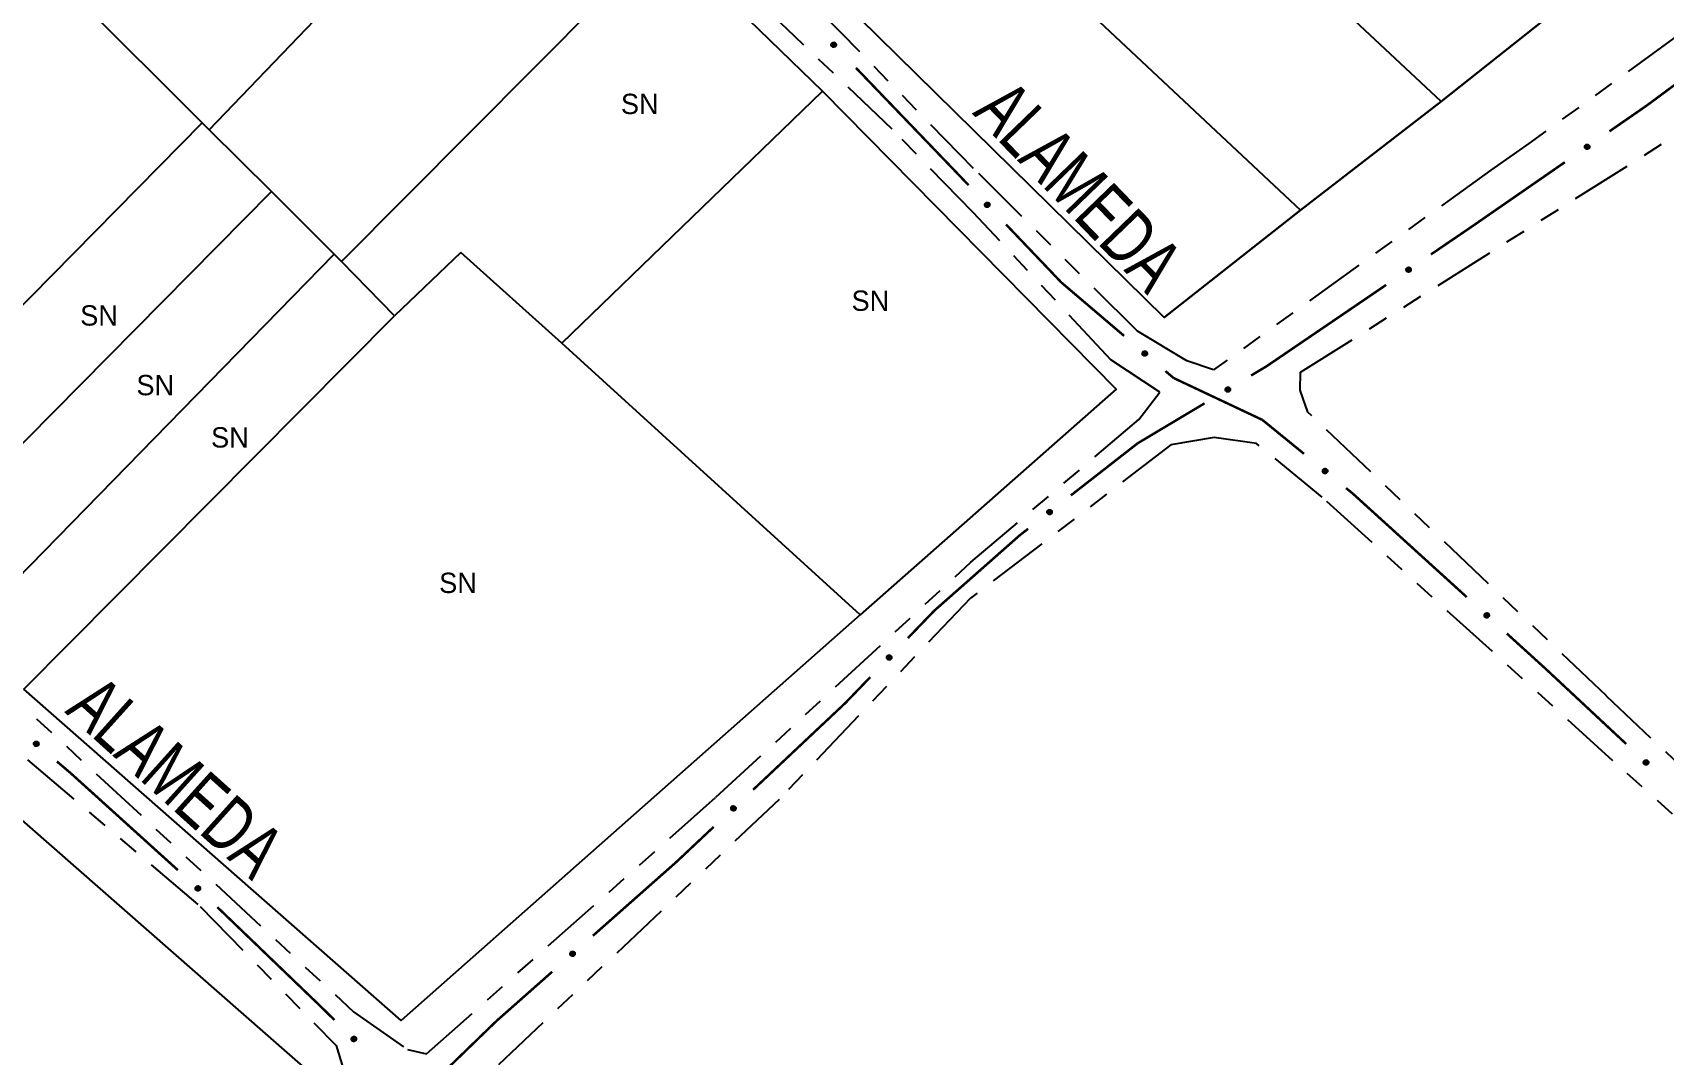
# Model space of a CAD drawing. Extents: x 207981 to 210201, y 4876477 to 4878908.
# Drawn here: x 208972.2 to 209092.6, y 4877229.2 to 4877304.6 of the extents above; entities that cross this region are included whole.
import ezdxf
from ezdxf.enums import TextEntityAlignment as Align

# ---------------------------------------------------------------- set-up
doc = ezdxf.new("R2010")
doc.units = 0
doc.header["$LTSCALE"] = 1.5
doc.header["$MEASUREMENT"] = 0
doc.linetypes.add('TRACO_25', pattern=[8, 3, -1, 1, -1, 1, -1])
for name, color, linetype in [('CD_MALHA_LOTES', 7, 'CONTINUOUS'), ('RU-QUADRA', 210, 'CONTINUOUS'), ('SV-EIXO-RUA-N-PAV', 6, 'CONTINUOUS'), ('SV-RUA-NAO-PAV', 7, 'CONTINUOUS'), ('SV-TXT-RUA-N-PAV', 7, 'CONTINUOUS'), ('Th_NmrPort', 1, 'CONTINUOUS')]:
    doc.layers.add(name, color=color, linetype=linetype)
doc.styles.add('ARIAL', font='ARIAL.SHX')

msp = doc.modelspace()

# ---------------------------------------------------------------- linework, layer by layer
at = {"layer": 'CD_MALHA_LOTES', "linetype": 'Continuous', "flags": 128}
for points in [[(209076.1, 4877299.56), (209023.59, 4877348.65)], [(209028.59, 4877326.36), (209065.72, 4877291.53)], [(208985.19, 4877297.46), (209008.59, 4877321.83)], [(209065.72, 4877291.53), (209055.66, 4877283.61), (209020.51, 4877318.17)], [(208994.95, 4877287.74), (209018.74, 4877311.67)], [(209018.74, 4877311.67), (209030.46, 4877300.31)], [(209085.73, 4877307.21), (209076.1, 4877299.56)], [(208984.66, 4877297.99), (208975.57, 4877307.08)], [(209011.21, 4877281.73), (209030.46, 4877300.31)], [(209030.46, 4877300.31), (209052.11, 4877278.34), (209033.22, 4877261.68)], [(209076.1, 4877299.56), (209065.72, 4877291.53)], [(208956.24, 4877269.12), (208984.66, 4877297.99)], [(208985.19, 4877297.46), (208984.66, 4877297.99)], [(208989.78, 4877292.91), (208985.19, 4877297.46)], [(208961.67, 4877264.49), (208989.78, 4877292.91)], [(208994.42, 4877288.28), (208989.78, 4877292.91)], [(208966.88, 4877260.12), (208994.42, 4877288.28)], [(208994.95, 4877287.74), (208994.42, 4877288.28)], [(209003.77, 4877288.41), (208998.87, 4877283.73)], [(209011.21, 4877281.73), (209003.77, 4877288.41)], [(208998.87, 4877283.73), (208994.95, 4877287.74)], [(208971.52, 4877256.2), (208998.87, 4877283.73)], [(209033.22, 4877261.68), (209011.21, 4877281.73)], [(209033.22, 4877261.68), (208999.36, 4877231.74), (208971.52, 4877256.2)], [(208963.14, 4877253.7), (208992.9, 4877227.64), (208976.91, 4877211.2)]]:
    msp.add_lwpolyline(points, dxfattribs=at)
at = {"layer": 'RU-QUADRA', "linetype": 'Continuous', "flags": 128}
for points in [[(209094.39, 4877412.87), (209084.87, 4877412.01), (209075.03, 4877411.05), (209065.08, 4877410.08), (209055.61, 4877409.28), (209045.23, 4877408.32), (209030.3, 4877407.03), (208991.03, 4877403.18), (208974.18, 4877400.08), (208960.49, 4877397.62), (208946.66, 4877395), (208977.55, 4877359.8), (208996.6, 4877341.66), (209006.18673, 4877332.117408), (209020.51, 4877318.17), (209055.66, 4877283.61), (209065.72, 4877291.53), (209076.1, 4877299.56), (209085.73, 4877307.21), (209091.4, 4877311.59), (209102.79, 4877320.47)], [(208968.35, 4877361.21), (208978.24, 4877351.9), (208988.76, 4877341.65), (208999.23, 4877330.83), (209008.59, 4877321.83), (209018.74, 4877311.67), (209030.46, 4877300.31), (209052.11, 4877278.34), (209033.22, 4877261.68), (208999.36, 4877231.74), (208971.52, 4877256.2)], [(208963.14, 4877253.7), (208992.9, 4877227.64), (208976.91, 4877211.2), (208958.02, 4877192.13)]]:
    msp.add_lwpolyline(points, dxfattribs=at)
at = {"layer": 'SV-EIXO-RUA-N-PAV'}
for points in [[(209031.299485, 4877303.567422), (209031.250618, 4877303.565408), (209031.208207, 4877303.57367), (209031.174818, 4877303.590741), (209031.149247, 4877303.613521), (209031.125711, 4877303.639771), (209031.10782, 4877303.671473), (209031.095758, 4877303.711057), (209031.093394, 4877303.760063), (209031.104713, 4877303.802952), (209031.119698, 4877303.836582), (209031.141916, 4877303.864614), (209031.1678, 4877303.887051), (209031.201344, 4877303.904545), (209031.241578, 4877303.916377), (209031.290913, 4877303.917562), (209031.332435, 4877303.909177), (209031.364298, 4877303.891817), (209031.392338, 4877303.869302), (209031.416045, 4877303.842214), (209031.433427, 4877303.810994), (209031.445267, 4877303.770464), (209031.445791, 4877303.721755), (209031.437902, 4877303.680246), (209031.420993, 4877303.648148), (209031.398206, 4877303.621041), (209031.372163, 4877303.597115), (209031.341045, 4877303.577805), (209031.299485, 4877303.567422)], [(209087.057425, 4877296.204512), (209087.049347, 4877296.156275), (209087.03254, 4877296.11647), (209087.008967, 4877296.087305), (209086.981416, 4877296.066965), (209086.950886, 4877296.04933), (209086.916183, 4877296.038341), (209086.874965, 4877296.034677), (209086.82652, 4877296.042441), (209086.786875, 4877296.062337), (209086.757046, 4877296.083918), (209086.734182, 4877296.111426), (209086.717547, 4877296.141371), (209086.707325, 4877296.177796), (209086.704019, 4877296.219603), (209086.713005, 4877296.268127), (209086.72975, 4877296.307038), (209086.753291, 4877296.334649), (209086.781091, 4877296.35746), (209086.812475, 4877296.37509), (209086.846602, 4877296.38568), (209086.888701, 4877296.388933), (209086.936477, 4877296.379429), (209086.975477, 4877296.363171), (209087.003411, 4877296.340024), (209087.025252, 4877296.312149), (209087.043312, 4877296.281743), (209087.055811, 4877296.247319), (209087.057425, 4877296.204512)], [(209042.630352, 4877291.749305), (209042.581446, 4877291.749767), (209042.539508, 4877291.760165), (209042.507025, 4877291.778905), (209042.48264, 4877291.80295), (209042.460462, 4877291.830358), (209042.4442, 4877291.862925), (209042.434156, 4877291.903068), (209042.434276, 4877291.952131), (209042.447751, 4877291.994392), (209042.464419, 4877292.02722), (209042.488027, 4877292.054092), (209042.515014, 4877292.07519), (209042.549401, 4877292.090964), (209042.590182, 4877292.100745), (209042.639514, 4877292.099431), (209042.680559, 4877292.088955), (209042.711501, 4877292.070004), (209042.738366, 4877292.046099), (209042.760672, 4877292.017846), (209042.776451, 4877291.985786), (209042.786225, 4877291.944708), (209042.784283, 4877291.896035), (209042.774302, 4877291.854978), (209042.75579, 4877291.823778), (209042.73166, 4877291.797859), (209042.70444, 4877291.775282), (209042.672384, 4877291.757571), (209042.630352, 4877291.749305)], [(209073.875169, 4877287.135203), (209073.86671, 4877287.087031), (209073.84959, 4877287.04736), (209073.825787, 4877287.018382), (209073.798076, 4877286.99826), (209073.767408, 4877286.980867), (209073.732619, 4877286.970152), (209073.691374, 4877286.966814), (209073.642992, 4877286.97496), (209073.603505, 4877286.995169), (209073.573847, 4877287.016985), (209073.551201, 4877287.044672), (209073.534803, 4877287.074748), (209073.524869, 4877287.111252), (209073.521894, 4877287.153084), (209073.531262, 4877287.201536), (209073.548314, 4877287.240313), (209073.572073, 4877287.267737), (209073.600051, 4877287.290328), (209073.631574, 4877287.30771), (209073.665784, 4877287.31803), (209073.707907, 4877287.32095), (209073.755606, 4877287.311069), (209073.794476, 4877287.294504), (209073.822227, 4877287.271137), (209073.843848, 4877287.243091), (209073.861667, 4877287.212543), (209073.873893, 4877287.178021), (209073.875169, 4877287.135203)], [(209054.269493, 4877280.785535), (209054.220804, 4877280.780913), (209054.178013, 4877280.786897), (209054.143759, 4877280.802161), (209054.117007, 4877280.823541), (209054.092102, 4877280.848497), (209054.072544, 4877280.879198), (209054.058384, 4877280.91808), (209054.053405, 4877280.96689), (209054.062416, 4877281.010323), (209054.075584, 4877281.044705), (209054.096272, 4877281.073884), (209054.120921, 4877281.097672), (209054.153482, 4877281.116933), (209054.193026, 4877281.130898), (209054.242227, 4877281.134717), (209054.284139, 4877281.128563), (209054.316883, 4877281.112929), (209054.346086, 4877281.091945), (209054.371206, 4877281.066162), (209054.390231, 4877281.035915), (209054.40422, 4877280.996075), (209054.407346, 4877280.947464), (209054.401685, 4877280.905592), (209054.386515, 4877280.872637), (209054.365209, 4877280.844352), (209054.340482, 4877280.819068), (209054.310439, 4877280.798123), (209054.269493, 4877280.785535)], [(209060.540018, 4877278.289887), (209060.528738, 4877278.242297), (209060.509313, 4877278.203703), (209060.483845, 4877278.176176), (209060.454998, 4877278.157719), (209060.42336, 4877278.142162), (209060.388001, 4877278.133514), (209060.34663, 4877278.132608), (209060.298811, 4877278.143588), (209060.260583, 4877278.166086), (209060.23226, 4877278.18961), (209060.211283, 4877278.218582), (209060.196684, 4877278.249571), (209060.188916, 4877278.286597), (209060.188408, 4877278.328531), (209060.200612, 4877278.376347), (209060.219916, 4877278.414054), (209060.245248, 4877278.440032), (209060.274508, 4877278.460937), (209060.306999, 4877278.476433), (209060.341757, 4877278.484722), (209060.383979, 4877278.485157), (209060.431014, 4877278.472486), (209060.468842, 4877278.453662), (209060.495169, 4877278.428702), (209060.515101, 4877278.399432), (209060.531091, 4877278.367888), (209060.541264, 4877278.332706), (209060.540018, 4877278.289887)], [(209067.574741, 4877272.119107), (209067.52616, 4877272.113453), (209067.483251, 4877272.118528), (209067.448682, 4877272.133062), (209067.421482, 4877272.15387), (209067.396053, 4877272.178292), (209067.375848, 4877272.20857), (209067.360866, 4877272.247144), (209067.354853, 4877272.295837), (209067.362941, 4877272.339451), (209067.375376, 4877272.374105), (209067.39544, 4877272.403716), (209067.419579, 4877272.428022), (209067.451725, 4877272.44797), (209067.490963, 4877272.46277), (209067.540072, 4877272.467632), (209067.582105, 4877272.462368), (209067.615173, 4877272.447433), (209067.644815, 4877272.427073), (209067.670477, 4877272.401829), (209067.690139, 4877272.371993), (209067.70497, 4877272.332459), (209067.709126, 4877272.283924), (209067.704355, 4877272.241942), (209067.689888, 4877272.208673), (209067.669186, 4877272.179942), (209067.645001, 4877272.154139), (209067.61541, 4877272.132561), (209067.574741, 4877272.119107)], [(209047.382892, 4877269.263717), (209047.377585, 4877269.215097), (209047.363082, 4877269.174396), (209047.341216, 4877269.143931), (209047.314873, 4877269.122048), (209047.285402, 4877269.102696), (209047.251384, 4877269.089741), (209047.210443, 4877269.083725), (209047.161633, 4877269.088706), (209047.120915, 4877269.106303), (209047.0899, 4877269.126143), (209047.065501, 4877269.152298), (209047.047181, 4877269.181243), (209047.034893, 4877269.217024), (209047.029202, 4877269.258573), (209047.035398, 4877269.307532), (209047.04989, 4877269.347337), (209047.071814, 4877269.376249), (209047.098264, 4877269.400612), (209047.128588, 4877269.420008), (209047.162054, 4877269.432533), (209047.203898, 4877269.438187), (209047.25214, 4877269.431431), (209047.292005, 4877269.41743), (209047.321217, 4877269.395918), (209047.344617, 4877269.369338), (209047.364386, 4877269.340015), (209047.378832, 4877269.306361), (209047.382892, 4877269.263717)], [(209079.501488, 4877261.467039), (209079.452674, 4877261.463999), (209079.4101, 4877261.471369), (209079.376359, 4877261.487736), (209079.350315, 4877261.509973), (209079.326233, 4877261.535724), (209079.307681, 4877261.567043), (209079.294791, 4877261.606364), (209079.291398, 4877261.65531), (209079.301814, 4877261.698427), (209079.31609, 4877261.732365), (209079.337714, 4877261.760857), (209079.363122, 4877261.783832), (209079.396291, 4877261.802027), (209079.436267, 4877261.814702), (209079.485567, 4877261.816922), (209079.527256, 4877261.809411), (209079.559476, 4877261.792723), (209079.587982, 4877261.770802), (209079.612253, 4877261.744218), (209079.630287, 4877261.71337), (209079.642975, 4877261.673097), (209079.644522, 4877261.62441), (209079.637506, 4877261.582744), (209079.621275, 4877261.550298), (209079.599062, 4877261.522719), (209079.573527, 4877261.498251), (209079.542821, 4877261.478292), (209079.501488, 4877261.467039)], [(209035.542922, 4877258.553974), (209035.54452, 4877258.505092), (209035.535898, 4877258.462753), (209035.518543, 4877258.42951), (209035.495547, 4877258.404134), (209035.469097, 4877258.380821), (209035.437245, 4877258.363202), (209035.39756, 4877258.351476), (209035.348536, 4877258.349529), (209035.305744, 4877258.361212), (209035.272243, 4877258.376483), (209035.244401, 4877258.398938), (209035.222185, 4877258.425012), (209035.204976, 4877258.458704), (209035.193487, 4877258.499037), (209035.192721, 4877258.54838), (209035.201459, 4877258.58983), (209035.21909, 4877258.621543), (209035.241842, 4877258.649391), (209035.269131, 4877258.672867), (209035.300497, 4877258.689983), (209035.341127, 4877258.701478), (209035.389839, 4877258.701588), (209035.431279, 4877258.693345), (209035.463232, 4877258.676164), (209035.490144, 4877258.653147), (209035.513848, 4877258.626903), (209035.532893, 4877258.595621), (209035.542922, 4877258.553974)], [(208972.388382, 4877252.337352), (208972.437075, 4877252.341938), (208972.479862, 4877252.335922), (208972.514104, 4877252.320633), (208972.54084, 4877252.299233), (208972.565727, 4877252.274259), (208972.585263, 4877252.243544), (208972.599394, 4877252.204651), (208972.604337, 4877252.155838), (208972.595294, 4877252.112411), (208972.582101, 4877252.078039), (208972.561391, 4877252.048875), (208972.536725, 4877252.025105), (208972.504149, 4877252.005868), (208972.464595, 4877251.991932), (208972.415391, 4877251.98815), (208972.373484, 4877251.994335), (208972.340751, 4877252.009993), (208972.311564, 4877252.030998), (208972.286462, 4877252.0568), (208972.26746, 4877252.087061), (208972.2535, 4877252.126911), (208972.25041, 4877252.175525), (208972.256102, 4877252.217392), (208972.271296, 4877252.250336), (208972.292624, 4877252.278605), (208972.317369, 4877252.303871), (208972.347427, 4877252.324794), (208972.388382, 4877252.337352)], [(209091.250963, 4877250.609188), (209091.202113, 4877250.606795), (209091.15964, 4877250.614728), (209091.12612, 4877250.63154), (209091.100372, 4877250.654121), (209091.076634, 4877250.680189), (209091.058498, 4877250.711751), (209091.04613, 4877250.751239), (209091.043386, 4877250.800226), (209091.054372, 4877250.843201), (209091.069096, 4877250.876946), (209091.091096, 4877250.90515), (209091.116806, 4877250.927787), (209091.150214, 4877250.94554), (209091.190354, 4877250.957684), (209091.239679, 4877250.959251), (209091.281265, 4877250.951188), (209091.313261, 4877250.934075), (209091.341474, 4877250.911778), (209091.365391, 4877250.884875), (209091.383014, 4877250.85379), (209091.395168, 4877250.813353), (209091.39607, 4877250.764649), (209091.388502, 4877250.72308), (209091.371842, 4877250.690853), (209091.349266, 4877250.66357), (209091.32341, 4877250.639443), (209091.292442, 4877250.619892), (209091.250963, 4877250.609188)], [(209024.050027, 4877247.420388), (209024.049224, 4877247.371486), (209024.038533, 4877247.329622), (209024.019567, 4877247.297271), (209023.995353, 4877247.273054), (209023.96779, 4877247.251069), (209023.935111, 4877247.235034), (209023.894898, 4877247.225271), (209023.845837, 4877247.225733), (209023.803671, 4877247.239503), (209023.77096, 4877247.256401), (209023.744254, 4877247.280196), (209023.723345, 4877247.307329), (209023.707812, 4877247.341826), (209023.698316, 4877247.382674), (209023.699975, 4877247.431995), (209023.710737, 4877247.472966), (209023.729903, 4877247.503775), (209023.753995, 4877247.530472), (209023.782404, 4877247.55258), (209023.814573, 4877247.568135), (209023.855718, 4877247.577622), (209023.904377, 4877247.57534), (209023.945363, 4877247.565072), (209023.976433, 4877247.546343), (209024.002182, 4877247.522033), (209024.024569, 4877247.494656), (209024.042055, 4877247.462477), (209024.050027, 4877247.420388)], [(208984.32246, 4877241.67232), (208984.37134, 4877241.673998), (208984.413692, 4877241.665444), (208984.446963, 4877241.648142), (208984.472377, 4877241.625188), (208984.495732, 4877241.598775), (208984.513403, 4877241.566951), (208984.525193, 4877241.527286), (208984.527219, 4877241.478264), (208984.515605, 4877241.435454), (208984.500388, 4877241.401928), (208984.477978, 4877241.37405), (208984.45194, 4877241.351792), (208984.418276, 4877241.334529), (208984.377962, 4877241.322974), (208984.32862, 4877241.322129), (208984.287156, 4877241.3308), (208984.255414, 4877241.348379), (208984.22753, 4877241.371087), (208984.20401, 4877241.398337), (208984.186843, 4877241.429676), (208984.175282, 4877241.470287), (208984.175094, 4877241.518999), (208984.183269, 4877241.560453), (208984.200399, 4877241.592433), (208984.223372, 4877241.619382), (208984.249579, 4877241.643129), (208984.28083, 4877241.662224), (208984.32246, 4877241.67232)], [(209012.182313, 4877236.686835), (209012.179992, 4877236.637982), (209012.168007, 4877236.59647), (209012.148045, 4877236.564723), (209012.123091, 4877236.54127), (209012.094859, 4877236.52015), (209012.061698, 4877236.505138), (209012.021202, 4877236.496628), (209011.972179, 4877236.498613), (209011.93046, 4877236.513685), (209011.89829, 4877236.53159), (209011.872335, 4877236.556203), (209011.852278, 4877236.583972), (209011.837823, 4877236.618934), (209011.8296, 4877236.660057), (209011.832789, 4877236.709303), (209011.844818, 4877236.74992), (209011.864932, 4877236.78012), (209011.889841, 4877236.806056), (209011.918922, 4877236.827272), (209011.951559, 4877236.841821), (209011.992978, 4877236.850025), (209012.041542, 4877236.846234), (209012.08219, 4877236.834699), (209012.112664, 4877236.815015), (209012.137646, 4877236.789916), (209012.159173, 4877236.761858), (209012.175651, 4877236.729151), (209012.182313, 4877236.686835)], [(208995.835745, 4877230.56019), (208995.884641, 4877230.561301), (208995.926892, 4877230.552258), (208995.95996, 4877230.534572), (208995.985106, 4877230.511324), (208996.008153, 4877230.484643), (208996.025455, 4877230.452616), (208996.036784, 4877230.412817), (208996.038242, 4877230.363776), (208996.026133, 4877230.321103), (208996.010529, 4877230.287755), (208995.987797, 4877230.260138), (208995.961503, 4877230.238183), (208995.927641, 4877230.221312), (208995.887196, 4877230.210225), (208995.837848, 4877230.209951), (208995.796487, 4877230.219102), (208995.764951, 4877230.237048), (208995.737332, 4877230.260077), (208995.714129, 4877230.287598), (208995.697326, 4877230.319134), (208995.686237, 4877230.359876), (208995.686612, 4877230.408586), (208995.695268, 4877230.449943), (208995.712766, 4877230.481722), (208995.736051, 4877230.508404), (208995.76253, 4877230.531845), (208995.794, 4877230.550577), (208995.835745, 4877230.56019)]]:
    msp.add_lwpolyline(points, close=True, dxfattribs=at)
for points in [[(209031.341045, 4877303.577805), (209031.093394, 4877303.760063)], [(209031.299485, 4877303.567422), (209031.095758, 4877303.711057)], [(209031.320891, 4877303.574497), (209031.098428, 4877303.734501)], [(209031.353268, 4877303.590815), (209031.102078, 4877303.778035)], [(209031.372163, 4877303.597115), (209031.104713, 4877303.802952)], [(209031.272822, 4877303.567406), (209031.107448, 4877303.686484)], [(209031.250618, 4877303.565408), (209031.10782, 4877303.671473)], [(209031.381682, 4877303.610888), (209031.11459, 4877303.815051)], [(209031.398206, 4877303.621041), (209031.119698, 4877303.836582)], [(209031.226421, 4877303.570013), (209031.12387, 4877303.65025)], [(209031.208207, 4877303.57367), (209031.125711, 4877303.639771)], [(209031.40801, 4877303.636695), (209031.13388, 4877303.851285)], [(209031.420993, 4877303.648148), (209031.141916, 4877303.864614)], [(209031.427457, 4877303.667142), (209031.157394, 4877303.874121)], [(209031.437902, 4877303.680246), (209031.1678, 4877303.887051)], [(209031.44096, 4877303.70322), (209031.188727, 4877303.893307)], [(209031.445791, 4877303.721755), (209031.201344, 4877303.904545)], [(209031.44169, 4877303.74764), (209031.224023, 4877303.908739)], [(209031.445267, 4877303.770464), (209031.241578, 4877303.916377)], [(209031.433713, 4877303.792789), (209031.272197, 4877303.911971)], [(209031.433427, 4877303.810994), (209031.290913, 4877303.917562)], [(209031.421148, 4877303.829128), (209031.316668, 4877303.909312)], [(209031.416045, 4877303.842214), (209031.332435, 4877303.909177)], [(209086.888701, 4877296.388933), (209086.704019, 4877296.219603)], [(209086.936477, 4877296.379429), (209086.707325, 4877296.177796)], [(209086.910302, 4877296.380738), (209086.707884, 4877296.200852)], [(209086.846602, 4877296.38568), (209086.713005, 4877296.268127)], [(209086.864477, 4877296.382216), (209086.714628, 4877296.248661)], [(209086.953622, 4877296.370889), (209086.715728, 4877296.163137)], [(209086.975477, 4877296.363171), (209086.717547, 4877296.141371)], [(209086.826332, 4877296.377393), (209086.726375, 4877296.291635)], [(209086.986152, 4877296.350255), (209086.728061, 4877296.128528)], [(209086.812475, 4877296.37509), (209086.72975, 4877296.307038)], [(209087.003411, 4877296.340024), (209086.734182, 4877296.111426)], [(209087.01195, 4877296.324963), (209086.745573, 4877296.100821)], [(209087.025252, 4877296.312149), (209086.757046, 4877296.083918)], [(209087.031791, 4877296.29389), (209086.777066, 4877296.074492)], [(209087.043312, 4877296.281743), (209086.786875, 4877296.062337)], [(209087.045591, 4877296.261956), (209086.810718, 4877296.054635)], [(209087.055811, 4877296.247319), (209086.82652, 4877296.042441)], [(209087.054903, 4877296.226916), (209086.85257, 4877296.042111)], [(209087.057425, 4877296.204512), (209086.874965, 4877296.034677)], [(209087.051957, 4877296.178416), (209086.901416, 4877296.041063)], [(209087.049347, 4877296.156275), (209086.916183, 4877296.038341)], [(209087.039864, 4877296.133543), (209086.940253, 4877296.049684)], [(209087.03254, 4877296.11647), (209086.950886, 4877296.04933)], [(209042.630352, 4877291.749305), (209042.434156, 4877291.903068)], [(209042.672384, 4877291.757571), (209042.434276, 4877291.952131)], [(209042.652089, 4877291.755288), (209042.43801, 4877291.926347)], [(209042.68525, 4877291.769947), (209042.443858, 4877291.96964)], [(209042.581446, 4877291.749767), (209042.4442, 4877291.862925)], [(209042.603722, 4877291.750639), (209042.444587, 4877291.877936)], [(209042.70444, 4877291.775282), (209042.447751, 4877291.994392)], [(209042.714643, 4877291.788555), (209042.458228, 4877292.005976)], [(209042.557513, 4877291.755592), (209042.459155, 4877291.840916)], [(209042.539508, 4877291.760165), (209042.460462, 4877291.830358)], [(209042.73166, 4877291.797859), (209042.464419, 4877292.02722)], [(209042.742244, 4877291.812996), (209042.479328, 4877292.041187)], [(209042.75579, 4877291.823778), (209042.488027, 4877292.054092)], [(209042.763207, 4877291.84242), (209042.503967, 4877292.062803)], [(209042.774302, 4877291.854978), (209042.515014, 4877292.07519)], [(209042.778519, 4877291.877768), (209042.536231, 4877292.080379)], [(209042.784283, 4877291.896035), (209042.549401, 4877292.090964)], [(209042.781496, 4877291.922094), (209042.572263, 4877292.094005)], [(209042.786225, 4877291.944708), (209042.590182, 4877292.100745)], [(209042.775815, 4877291.96759), (209042.620538, 4877292.094794)], [(209042.776451, 4877291.985786), (209042.639514, 4877292.099431)], [(209042.765106, 4877292.004518), (209042.664819, 4877292.089888)], [(209042.760672, 4877292.017846), (209042.680559, 4877292.088955)], [(209073.707907, 4877287.32095), (209073.521894, 4877287.153084)], [(209073.755606, 4877287.311069), (209073.524869, 4877287.111252)], [(209073.729443, 4877287.312585), (209073.525611, 4877287.134304)], [(209073.665784, 4877287.31803), (209073.531262, 4877287.201536)], [(209073.683631, 4877287.314425), (209073.532731, 4877287.182057)], [(209073.772684, 4877287.302394), (209073.533156, 4877287.096528)], [(209073.794476, 4877287.294504), (209073.534803, 4877287.074748)], [(209073.645448, 4877287.309903), (209073.544817, 4877287.224938)], [(209073.80505, 4877287.281504), (209073.545215, 4877287.061822)], [(209073.631574, 4877287.30771), (209073.548314, 4877287.240313)], [(209073.822227, 4877287.271137), (209073.551201, 4877287.044672)], [(209073.830647, 4877287.256009), (209073.562508, 4877287.033978)], [(209073.843848, 4877287.243091), (209073.573847, 4877287.016985)], [(209073.850242, 4877287.224781), (209073.593792, 4877287.007401)], [(209073.861667, 4877287.212543), (209073.603505, 4877286.995169)], [(209073.863789, 4877287.192738), (209073.627286, 4877286.987278)], [(209073.873893, 4877287.178021), (209073.642992, 4877286.97496)], [(209073.872824, 4877287.157626), (209073.669038, 4877286.974425)], [(209073.875169, 4877287.135203), (209073.691374, 4877286.966814)], [(209073.869495, 4877287.109151), (209073.717874, 4877286.972991)], [(209073.86671, 4877287.087031), (209073.732619, 4877286.970152)], [(209073.857048, 4877287.064374), (209073.756778, 4877286.981305)], [(209073.84959, 4877287.04736), (209073.767408, 4877286.980867)], [(209054.310439, 4877280.798123), (209054.053405, 4877280.96689)], [(209054.269493, 4877280.785535), (209054.058384, 4877280.91808)], [(209054.290491, 4877280.793743), (209054.059798, 4877280.941634)], [(209054.32195, 4877280.811768), (209054.061116, 4877280.9853)], [(209054.340482, 4877280.819068), (209054.062416, 4877281.010323)], [(209054.24287, 4877280.784095), (209054.07137, 4877280.894168)], [(209054.349251, 4877280.83333), (209054.071633, 4877281.022932)], [(209054.220804, 4877280.780913), (209054.072544, 4877280.879198)], [(209054.365209, 4877280.844352), (209054.075584, 4877281.044705)], [(209054.374163, 4877280.860507), (209054.08896, 4877281.060146)], [(209054.196396, 4877280.784219), (209054.089705, 4877280.858863)], [(209054.178013, 4877280.786897), (209054.092102, 4877280.848497)], [(209054.386515, 4877280.872637), (209054.096272, 4877281.073884)], [(209054.391955, 4877280.891949), (209054.11122, 4877281.084205)], [(209054.401685, 4877280.905592), (209054.120921, 4877281.097672)], [(209054.403511, 4877280.928697), (209054.141484, 4877281.105037)], [(209054.407346, 4877280.947464), (209054.153482, 4877281.116933)], [(209054.401867, 4877280.973092), (209054.175905, 4877281.122333)], [(209054.40422, 4877280.996075), (209054.193026, 4877281.130898)], [(209054.39149, 4877281.017751), (209054.223837, 4877281.128134)], [(209054.390231, 4877281.035915), (209054.242227, 4877281.134717)], [(209054.377002, 4877281.053367), (209054.268387, 4877281.127855)], [(209054.371206, 4877281.066162), (209054.284139, 4877281.128563)], [(209060.383979, 4877278.485157), (209060.188408, 4877278.328531)], [(209060.431014, 4877278.472486), (209060.188916, 4877278.286597)], [(209060.404985, 4877278.475539), (209060.191013, 4877278.309565)], [(209060.447551, 4877278.462821), (209060.196322, 4877278.27141)], [(209060.468842, 4877278.453662), (209060.196684, 4877278.249571)], [(209060.341757, 4877278.484722), (209060.200612, 4877278.376347)], [(209060.359361, 4877278.480073), (209060.200932, 4877278.356816)], [(209060.478631, 4877278.440062), (209060.206317, 4877278.236055)], [(209060.495169, 4877278.428702), (209060.211283, 4877278.218582)], [(209060.320978, 4877278.477806), (209060.215521, 4877278.398911)], [(209060.306999, 4877278.476433), (209060.219916, 4877278.414054)], [(209060.502683, 4877278.413105), (209060.221941, 4877278.207241)], [(209060.515101, 4877278.399432), (209060.23226, 4877278.18961)], [(209060.520407, 4877278.380777), (209060.251606, 4877278.178869)], [(209060.531091, 4877278.367888), (209060.260583, 4877278.166086)], [(209060.532045, 4877278.347993), (209060.283858, 4877278.15681)], [(209060.541264, 4877278.332706), (209060.298811, 4877278.143588)], [(209060.538997, 4877278.312409), (209060.324781, 4877278.141521)], [(209060.540018, 4877278.289887), (209060.34663, 4877278.132608)], [(209060.53282, 4877278.264214), (209060.373448, 4877278.137215)], [(209060.528738, 4877278.242297), (209060.388001, 4877278.133514)], [(209060.51776, 4877278.220248), (209060.412774, 4877278.143225)], [(209060.509313, 4877278.203703), (209060.42336, 4877278.142162)], [(209067.61541, 4877272.132561), (209067.354853, 4877272.295837)], [(209067.574741, 4877272.119107), (209067.360866, 4877272.247144)], [(209067.59556, 4877272.127759), (209067.36178, 4877272.270722)], [(209067.626628, 4877272.146447), (209067.362172, 4877272.314407)], [(209067.645001, 4877272.154139), (209067.362941, 4877272.339451)], [(209067.653466, 4877272.168583), (209067.371888, 4877272.352253)], [(209067.548153, 4877272.117103), (209067.374356, 4877272.223512)], [(209067.669186, 4877272.179942), (209067.375376, 4877272.374105)], [(209067.52616, 4877272.113453), (209067.375848, 4877272.20857)], [(209067.677796, 4877272.196283), (209067.388422, 4877272.389826)], [(209067.501687, 4877272.116241), (209067.393436, 4877272.188604)], [(209067.689888, 4877272.208673), (209067.39544, 4877272.403716)], [(209067.694917, 4877272.228096), (209067.410166, 4877272.414352)], [(209067.704355, 4877272.241942), (209067.419579, 4877272.428022)], [(209067.705691, 4877272.265081), (209067.439981, 4877272.435822)], [(209067.709126, 4877272.283924), (209067.451725, 4877272.44797)], [(209067.703105, 4877272.309431), (209067.474027, 4877272.453844)], [(209067.70497, 4877272.332459), (209067.490963, 4877272.46277)], [(209067.691782, 4877272.35386), (209067.521825, 4877272.460661)], [(209067.690139, 4877272.371993), (209067.540072, 4877272.467632)], [(209067.676542, 4877272.38916), (209067.566371, 4877272.461327)], [(209067.670477, 4877272.401829), (209067.582105, 4877272.462368)], [(209067.483251, 4877272.118528), (209067.396053, 4877272.178292)], [(209047.203898, 4877269.438187), (209047.029202, 4877269.258573)], [(209047.225933, 4877269.431241), (209047.034133, 4877269.240075)], [(209047.25214, 4877269.431431), (209047.034893, 4877269.217024)], [(209047.162054, 4877269.432533), (209047.035398, 4877269.307532)], [(209047.180098, 4877269.430097), (209047.038131, 4877269.288191)], [(209047.269745, 4877269.423886), (209047.044121, 4877269.20287)], [(209047.292005, 4877269.41743), (209047.047181, 4877269.181243)], [(209047.142291, 4877269.4231), (209047.047402, 4877269.331766)], [(209047.128588, 4877269.420008), (209047.04989, 4877269.347337)], [(209047.303402, 4877269.405146), (209047.058412, 4877269.169022)], [(209047.321217, 4877269.395918), (209047.065501, 4877269.152298)], [(209047.330603, 4877269.38137), (209047.07748, 4877269.142363)], [(209047.344617, 4877269.369338), (209047.0899, 4877269.126143)], [(209047.352189, 4877269.351483), (209047.110427, 4877269.117877)], [(209047.364386, 4877269.340015), (209047.120915, 4877269.106303)], [(209047.367793, 4877269.32039), (209047.145159, 4877269.099977)], [(209047.378832, 4877269.306361), (209047.161633, 4877269.088706)], [(209047.379093, 4877269.28594), (209047.18766, 4877269.089867)], [(209047.382892, 4877269.263717), (209047.210443, 4877269.083725)], [(209047.378925, 4877269.237351), (209047.236485, 4877269.091614)], [(209047.377585, 4877269.215097), (209047.251384, 4877269.089741)], [(209047.369418, 4877269.19186), (209047.274766, 4877269.102441)], [(209047.363082, 4877269.174396), (209047.285402, 4877269.102696)], [(209079.542821, 4877261.478292), (209079.291398, 4877261.65531)], [(209079.501488, 4877261.467039), (209079.294791, 4877261.606364)], [(209079.522741, 4877261.474562), (209079.296968, 4877261.62986)], [(209079.554768, 4877261.491556), (209079.299703, 4877261.67346)], [(209079.573527, 4877261.498251), (209079.301814, 4877261.698427)], [(209079.474832, 4877261.466464), (209079.306994, 4877261.582043)], [(209079.452674, 4877261.463999), (209079.307681, 4877261.567043)], [(209079.582754, 4877261.512221), (209079.311435, 4877261.710731)], [(209079.599062, 4877261.522719), (209079.31609, 4877261.732365)], [(209079.428386, 4877261.468096), (209079.324173, 4877261.546162)], [(209079.4101, 4877261.471369), (209079.326233, 4877261.535724)], [(209079.608535, 4877261.538575), (209079.32996, 4877261.747363)], [(209079.621275, 4877261.550298), (209079.337714, 4877261.760857)], [(209079.627338, 4877261.569424), (209079.352989, 4877261.770687)], [(209079.637506, 4877261.582744), (209079.363122, 4877261.783832)], [(209079.640081, 4877261.605777), (209079.383913, 4877261.790526)], [(209079.644522, 4877261.62441), (209079.396291, 4877261.802027)], [(209079.639878, 4877261.650203), (209079.418877, 4877261.806696)], [(209079.642975, 4877261.673097), (209079.436267, 4877261.814702)], [(209079.630955, 4877261.695175), (209079.466972, 4877261.810939)], [(209079.630287, 4877261.71337), (209079.485567, 4877261.816922)], [(209079.61763, 4877261.731241), (209079.51149, 4877261.809215)], [(209079.612253, 4877261.744218), (209079.527256, 4877261.809411)], [(209035.300497, 4877258.689983), (209035.192721, 4877258.54838)], [(209035.341127, 4877258.701478), (209035.193487, 4877258.499037)], [(209035.318704, 4877258.690114), (209035.198153, 4877258.529617)], [(209035.36392, 4877258.697707), (209035.200975, 4877258.481418)], [(209035.28226, 4877258.677859), (209035.20119, 4877258.574065)], [(209035.269131, 4877258.672867), (209035.201459, 4877258.58983)], [(209035.389839, 4877258.701588), (209035.204976, 4877258.458704)], [(209035.408332, 4877258.696599), (209035.216107, 4877258.445992)], [(209035.431279, 4877258.693345), (209035.222185, 4877258.425012)], [(209035.444294, 4877258.68279), (209035.235026, 4877258.414496)], [(209035.463232, 4877258.676164), (209035.244401, 4877258.398938)], [(209035.474574, 4877258.663085), (209035.25766, 4877258.39079)], [(209035.490144, 4877258.653147), (209035.272243, 4877258.376483)], [(209035.500157, 4877258.636538), (209035.293729, 4877258.371192)], [(209035.513848, 4877258.626903), (209035.305744, 4877258.361212)], [(209035.519987, 4877258.607954), (209035.330638, 4877258.358365)], [(209035.532893, 4877258.595621), (209035.348536, 4877258.349529)], [(209035.536029, 4877258.57544), (209035.374139, 4877258.354346)], [(209035.542922, 4877258.553974), (209035.39756, 4877258.351476)], [(209035.542711, 4877258.527312), (209035.422231, 4877258.362957)], [(209035.54452, 4877258.505092), (209035.437245, 4877258.363202)], [(209035.539709, 4877258.480935), (209035.458603, 4877258.379071)], [(209035.535898, 4877258.462753), (209035.469097, 4877258.380821)], [(208972.25041, 4877252.175525), (208972.504149, 4877252.005868)], [(208972.2535, 4877252.126911), (208972.464595, 4877251.991932)], [(208972.254259, 4877252.194288), (208972.516156, 4877252.017755)], [(208972.25587, 4877252.149892), (208972.481723, 4877252.000485)], [(208972.256102, 4877252.217392), (208972.536725, 4877252.025105)], [(208972.265842, 4877252.231028), (208972.546436, 4877252.038566)], [(208972.266215, 4877252.105225), (208972.433786, 4877251.994719)], [(208972.26746, 4877252.087061), (208972.415391, 4877251.98815)], [(208972.271296, 4877252.250336), (208972.561391, 4877252.048875)], [(208972.280677, 4877252.069599), (208972.389236, 4877251.995031)], [(208972.283658, 4877252.262457), (208972.568713, 4877252.062608)], [(208972.286462, 4877252.0568), (208972.373484, 4877251.994335)], [(208972.292624, 4877252.278605), (208972.582101, 4877252.078039)], [(208972.30859, 4877252.289616), (208972.586067, 4877252.099809)], [(208972.317369, 4877252.303871), (208972.595294, 4877252.112411)], [(208972.335907, 4877252.311157), (208972.596612, 4877252.137433)], [(208972.347427, 4877252.324794), (208972.604337, 4877252.155838)], [(208972.367378, 4877252.329159), (208972.597963, 4877252.181098)], [(208972.388382, 4877252.337352), (208972.599394, 4877252.204651)], [(208972.415007, 4877252.338772), (208972.586426, 4877252.228573)], [(208972.437075, 4877252.341938), (208972.585263, 4877252.243544)], [(208972.461481, 4877252.338614), (208972.568117, 4877252.263892)], [(208972.479862, 4877252.335922), (208972.565727, 4877252.274259)], [(209091.292442, 4877250.619892), (209091.043386, 4877250.800226)], [(209091.250963, 4877250.609188), (209091.04613, 4877250.751239)], [(209091.272314, 4877250.616428), (209091.048618, 4877250.774704)], [(209091.304563, 4877250.632997), (209091.05193, 4877250.818265)], [(209091.32341, 4877250.639443), (209091.054372, 4877250.843201)], [(209091.224301, 4877250.608966), (209091.058009, 4877250.726759)], [(209091.202113, 4877250.606795), (209091.058498, 4877250.711751)], [(209091.332821, 4877250.653289), (209091.064156, 4877250.855377)], [(209091.349266, 4877250.66357), (209091.069096, 4877250.876946)], [(209091.177882, 4877250.611213), (209091.074712, 4877250.690653)], [(209091.15964, 4877250.614728), (209091.076634, 4877250.680189)], [(209091.358948, 4877250.679299), (209091.083164, 4877250.891759)], [(209091.371842, 4877250.690853), (209091.091096, 4877250.90515)], [(209091.378159, 4877250.709896), (209091.1065, 4877250.914776)], [(209091.388502, 4877250.72308), (209091.116806, 4877250.927787)], [(209091.391382, 4877250.746078), (209091.137684, 4877250.934205)], [(209091.39607, 4877250.764649), (209091.150214, 4877250.94554)], [(209091.391768, 4877250.790502), (209091.172859, 4877250.94991)], [(209091.395168, 4877250.813353), (209091.190354, 4877250.957684)], [(209091.383441, 4877250.835588), (209091.221006, 4877250.953515)], [(209091.383014, 4877250.85379), (209091.239679, 4877250.959251)], [(209091.370595, 4877250.871828), (209091.265497, 4877250.951201)], [(209091.365391, 4877250.884875), (209091.281265, 4877250.951188)], [(209023.855718, 4877247.577622), (209023.698316, 4877247.382674)], [(209023.814573, 4877247.568135), (209023.699975, 4877247.431995)], [(209023.832765, 4877247.567372), (209023.704478, 4877247.412988)], [(209023.878299, 4877247.572736), (209023.704931, 4877247.364708)], [(209023.904377, 4877247.57534), (209023.707812, 4877247.341826)], [(209023.795763, 4877247.556921), (209023.709694, 4877247.457233)], [(209023.782404, 4877247.55258), (209023.710737, 4877247.472966)], [(209023.922602, 4877247.569449), (209023.718305, 4877247.328582)], [(209023.945363, 4877247.565072), (209023.723345, 4877247.307329)], [(209023.957843, 4877247.55389), (209023.735654, 4877247.296196)], [(209023.976433, 4877247.546343), (209023.744254, 4877247.280196)], [(209023.98712, 4877247.532722), (209023.757098, 4877247.271406)], [(209024.002182, 4877247.522033), (209023.77096, 4877247.256401)], [(209024.011368, 4877247.504951), (209023.792161, 4877247.250061)], [(209024.024569, 4877247.494656), (209023.803671, 4877247.239503)], [(209024.02977, 4877247.475428), (209023.828395, 4877247.235438)], [(209024.042055, 4877247.462477), (209023.845837, 4877247.225733)], [(209024.044197, 4877247.442166), (209023.871646, 4877247.229287)], [(209024.050027, 4877247.420388), (209023.894898, 4877247.225271)], [(209024.048507, 4877247.393768), (209023.920103, 4877247.235526)], [(209024.049224, 4877247.371486), (209023.935111, 4877247.235034)], [(209024.043233, 4877247.347595), (209023.957223, 4877247.249835)], [(209024.038533, 4877247.329622), (209023.96779, 4877247.251069)], [(208984.175094, 4877241.518999), (208984.418276, 4877241.334529)], [(208984.175282, 4877241.470287), (208984.377962, 4877241.322974)], [(208984.179017, 4877241.493086), (208984.395569, 4877241.330491)], [(208984.180053, 4877241.5375), (208984.43097, 4877241.34568)], [(208984.183269, 4877241.560453), (208984.45194, 4877241.351792)], [(208984.186683, 4877241.447883), (208984.347374, 4877241.327591)], [(208984.186843, 4877241.429676), (208984.32862, 4877241.322129)], [(208984.193804, 4877241.573484), (208984.462435, 4877241.36465)], [(208984.198997, 4877241.411459), (208984.302922, 4877241.330556)], [(208984.200399, 4877241.592433), (208984.477978, 4877241.37405)], [(208984.20401, 4877241.398337), (208984.287156, 4877241.3308)], [(208984.21346, 4877241.603797), (208984.486105, 4877241.387323)], [(208984.223372, 4877241.619382), (208984.500388, 4877241.401928)], [(208984.239966, 4877241.629422), (208984.505644, 4877241.423423)], [(208984.249579, 4877241.643129), (208984.515605, 4877241.435454)], [(208984.268517, 4877241.649298), (208984.518412, 4877241.460352)], [(208984.28083, 4877241.662224), (208984.527219, 4877241.478264)], [(208984.301005, 4877241.665393), (208984.522361, 4877241.50386)], [(208984.32246, 4877241.67232), (208984.525193, 4877241.527286)], [(208984.349122, 4877241.672152), (208984.513673, 4877241.551938)], [(208984.37134, 4877241.673998), (208984.513403, 4877241.566951)], [(208984.395504, 4877241.669226), (208984.4975, 4877241.588284)], [(208984.413692, 4877241.665444), (208984.495732, 4877241.598775)], [(209011.992978, 4877236.850025), (209011.8296, 4877236.660057)], [(209011.951559, 4877236.841821), (209011.832789, 4877236.709303)], [(209012.015396, 4877236.844441), (209011.835654, 4877236.641895)], [(209011.969718, 4877236.840493), (209011.836701, 4877236.690166)], [(209012.041542, 4877236.846234), (209011.837823, 4877236.618934)], [(209011.932409, 4877236.831196), (209011.843287, 4877236.734227)], [(209011.918922, 4877236.827272), (209011.844818, 4877236.74992)], [(209012.059577, 4877236.83978), (209011.8479, 4877236.605371)], [(209012.08219, 4877236.834699), (209011.852278, 4877236.583972)], [(209012.094317, 4877236.823135), (209011.864236, 4877236.572462)], [(209012.112664, 4877236.815015), (209011.872335, 4877236.556203)], [(209012.122923, 4877236.801069), (209011.8849, 4877236.547019)], [(209012.137646, 4877236.789916), (209011.89829, 4877236.53159)], [(209012.146297, 4877236.772558), (209011.919283, 4877236.524596)], [(209012.159173, 4877236.761858), (209011.93046, 4877236.513685)], [(209012.163774, 4877236.742478), (209011.955046, 4877236.508854)], [(209012.175651, 4877236.729151), (209011.972179, 4877236.498613)], [(209012.177161, 4877236.708784), (209011.998085, 4877236.501364)], [(209012.182313, 4877236.686835), (209012.021202, 4877236.496628)], [(209012.179967, 4877236.660276), (209012.046712, 4877236.506096)], [(209012.179992, 4877236.637982), (209012.061698, 4877236.505138)], [(209012.173262, 4877236.614288), (209012.084259, 4877236.519246)], [(209012.168007, 4877236.59647), (209012.094859, 4877236.52015)], [(208995.686237, 4877230.359876), (208995.887196, 4877230.210225)], [(208995.686612, 4877230.408586), (208995.927641, 4877230.221312)], [(208995.690235, 4877230.38263), (208995.904889, 4877230.217538)], [(208995.691786, 4877230.427029), (208995.940464, 4877230.232315)], [(208995.695268, 4877230.449943), (208995.961503, 4877230.238183)], [(208995.697326, 4877230.319134), (208995.837848, 4877230.209951)], [(208995.697377, 4877230.337341), (208995.856664, 4877230.215196)], [(208995.705953, 4877230.462851), (208995.972146, 4877230.250919)], [(208995.709268, 4877230.300777), (208995.812249, 4877230.218676)], [(208995.712766, 4877230.481722), (208995.987797, 4877230.260138)], [(208995.714129, 4877230.287598), (208995.796487, 4877230.219102)], [(208995.725959, 4877230.492934), (208995.996077, 4877230.273316)], [(208995.736051, 4877230.508404), (208996.010529, 4877230.287755)], [(208995.752759, 4877230.51825), (208996.016034, 4877230.309188)], [(208995.76253, 4877230.531845), (208996.026133, 4877230.321103)], [(208995.781539, 4877230.537794), (208996.029228, 4877230.345967)], [(208995.794, 4877230.550577), (208996.038242, 4877230.363776)], [(208995.814212, 4877230.553512), (208996.033681, 4877230.389425)], [(208995.835745, 4877230.56019), (208996.036784, 4877230.412817)], [(208995.862403, 4877230.559713), (208996.02555, 4877230.437601)], [(208995.884641, 4877230.561301), (208996.025455, 4877230.452616)], [(208995.908748, 4877230.55625), (208996.009799, 4877230.474132)], [(208995.926892, 4877230.552258), (208996.008153, 4877230.484643)]]:
    msp.add_lwpolyline(points, dxfattribs=at)
at = {"layer": 'SV-EIXO-RUA-N-PAV', "const_width": 0.18}
for points in [[(209098.2271, 4877304.405833), (209091.799659, 4877299.642641)], [(209040.416202, 4877294.23008), (209032.918554, 4877302.031686)], [(209091.333359, 4877299.297079), (209088.5213, 4877297.351294)], [(209091.799659, 4877299.642641), (209091.333359, 4877299.297079)], [(209085.23197, 4877295.075265), (209078.65331, 4877290.523206)], [(209040.540204, 4877294.100077), (209040.416202, 4877294.23008)], [(209041.230415, 4877293.376469), (209040.540204, 4877294.100077)], [(209048.078492, 4877286.197033), (209043.991259, 4877290.482036)], [(209078.295106, 4877290.275349), (209075.348055, 4877288.270388)], [(209078.65331, 4877290.523206), (209078.295106, 4877290.275349)], [(209048.138118, 4877286.146307), (209048.078492, 4877286.197033)], [(209052.70807, 4877282.258437), (209048.138118, 4877286.146307)], [(209072.040853, 4877286.020407), (209063.772849, 4877280.395453)], [(209056.358709, 4877279.152669), (209055.754705, 4877279.666524)], [(209063.217695, 4877280.017767), (209062.077166, 4877279.336412)], [(209063.772849, 4877280.395453), (209063.217695, 4877280.017767)], [(209056.545916, 4877279.064364), (209056.358709, 4877279.152669)], [(209062.908732, 4877276.063036), (209056.545916, 4877279.064364)], [(209058.643266, 4877277.284991), (209054.350891, 4877274.720714)], [(209063.656714, 4877275.453569), (209062.908732, 4877276.063036)], [(209054.350891, 4877274.720714), (209053.701625, 4877274.332841)], [(209065.982419, 4877273.55855), (209063.656714, 4877275.453569)], [(209053.701625, 4877274.332841), (209048.778793, 4877270.492334)], [(209069.58234, 4877270.625281), (209069.083359, 4877271.031858)], [(209069.846121, 4877270.38569), (209069.58234, 4877270.625281)], [(209077.988679, 4877262.98983), (209069.846121, 4877270.38569)], [(209044.988859, 4877267.535648), (209038.845308, 4877262.114868)], [(209045.625, 4877268.031929), (209044.988859, 4877267.535648)], [(209038.686007, 4877261.974308), (209036.751743, 4877259.967053)], [(209038.845308, 4877262.114868), (209038.686007, 4877261.974308)], [(209083.732861, 4877257.772407), (209080.949609, 4877260.300426)], [(209083.908385, 4877257.608682), (209083.732861, 4877257.772407)], [(209033.97617, 4877257.086741), (209032.588383, 4877255.646586)], [(209089.758462, 4877252.151888), (209083.908385, 4877257.608682)], [(209032.588383, 4877255.646586), (209032.135984, 4877255.177115)], [(209032.135984, 4877255.177115), (209025.326772, 4877248.77241)], [(208973.948719, 4877250.863299), (208974.7099, 4877250.214759)], [(208974.7099, 4877250.214759), (208974.977768, 4877249.986531)], [(208974.977768, 4877249.986531), (208982.876269, 4877242.84542)], [(209022.413125, 4877246.031851), (209020.22789, 4877243.976432)], [(209019.653866, 4877243.436508), (209013.500412, 4877237.998572)], [(209020.22789, 4877243.976432), (209019.653866, 4877243.436508)], [(208985.792221, 4877240.10794), (208993.004198, 4877233.180647)], [(209010.503096, 4877235.349781), (209006.75645, 4877232.038792)], [(208993.004198, 4877233.180647), (208993.391982, 4877232.80817)], [(208993.391982, 4877232.80817), (208994.434788, 4877231.783039)], [(209006.368442, 4877231.695902), (209001.711905, 4877227.186413)], [(209006.75645, 4877232.038792), (209006.368442, 4877231.695902)]]:
    msp.add_lwpolyline(points, dxfattribs=at)
at = {"layer": 'SV-RUA-NAO-PAV', "linetype": 'TRACO_25'}
for points in [[(209093.532546, 4877304.419954, 14.148585), (209082.58218, 4877296.448098, 13.799261), (209079.76818, 4877294.495557, 13.36824), (209059.312732, 4877279.749228, 13.169962), (209057.331205, 4877280.424291, 13.046038), (209053.681827, 4877282.602886, 12.74862), (209041.585075, 4877294.619525, 13.613627), (209030.335534, 4877306.150622, 13.613627), (209019.534517, 4877316.257344, 13.613627), (209010.603293, 4877325.386084, 13.613627), (208999.049784, 4877337.863874, 13.613627), (208989.344836, 4877347.106682, 13.613627), (208977.098116, 4877358.891261, 13.613627), (208967.393168, 4877369.289419, 13.613627), (208953.991097, 4877384.077911, 13.613627), (208941.282237, 4877399.559614, 13.613627), (208936.198693, 4877406.49172, 13.364671)], [(208968.040448, 4877258.090009, 12.742278), (208995.843385, 4877232.394165, 12.518217), (208999.81755, 4877229.618109, 12.518217), (209001.226242, 4877229.286836, 12.518217), (209022.587402, 4877248.221417, 12.916549), (209041.397318, 4877265.567753, 13.190401), (209053.792846, 4877276.082597, 13.070823), (209055.339312, 4877278.100758, 13.070823), (209051.736898, 4877280.504821, 13.070823), (209041.564102, 4877291.374323, 13.837688), (209035.592133, 4877297.504854, 13.837688), (209028.395697, 4877304.358697, 13.53894), (209018.228609, 4877314.063645, 13.53894), (209010.834363, 4877321.457891, 13.53894), (209000.898345, 4877332.31819, 13.53894), (208988.189485, 4877344.102769, 13.53894), (208977.329186, 4877354.963068, 13.53894), (208966.468887, 4877366.978718, 13.53894)], [(209178.816024, 4877170.188351, 13.36824), (209088.295539, 4877255.69622, 13.31867), (209066.270447, 4877276.637169, 12.897329), (209065.69977, 4877278.25426, 12.897329), (209065.732227, 4877279.578986, 12.822974), (209092.619568, 4877296.552686, 13.724406)], [(209106.621742, 4877235.009236, 13.343455), (209088.78326, 4877250.904722, 13.393024), (209067.327198, 4877270.353496, 13.293885), (209062.480691, 4877274.316322, 13.046038), (209059.353707, 4877274.752291, 13.046038), (209056.164685, 4877274.212989, 13.169962), (209041.380189, 4877262.917419, 13.190401), (209027.253661, 4877248.060429, 13.090818), (209005.215728, 4877227.237527, 12.368843), (209005.105167, 4877226.133671, 12.393739), (209014.882494, 4877218.828079, 12.96634), (209018.124176, 4877215.888068, 12.96634), (209045.332007, 4877191.442156, 12.96634), (209056.534442, 4877181.864783, 12.550342), (209092.868996, 4877151.331328, 12.624696)], [(208944.326863, 4877274.297208, 12.841862), (208984.530329, 4877240.154538, 12.692487), (208994.547903, 4877229.896023, 12.418634), (208995.517902, 4877226.752761, 12.169678), (208995.22661, 4877224.168285, 12.169678), (208993.680081, 4877221.691727, 12.169678), (208951.661851, 4877182.392467, 11.447702)]]:
    msp.add_polyline3d(points, dxfattribs=at)

# ---------------------------------------------------------------- texts
at = {"layer": 'SV-TXT-RUA-N-PAV', "style": 'ARIAL', "width": 0.7}
for rotation, p in [(314, (209041.457915, 4877298.668735)), (318, (208974.472618, 4877254.509029))]:
    msp.add_text('ALAMEDA', height=4, rotation=rotation, dxfattribs=at).set_placement(p)
at = {"layer": 'Th_NmrPort', "color": 1}
for p in [(209015.57059, 4877299.375331), (209032.588601, 4877284.858077), (208975.667911, 4877283.769799), (208979.817911, 4877278.629799), (208985.325165, 4877274.771788), (209002.157911, 4877264.039799)]:
    msp.add_text('SN', height=1.5, dxfattribs=at).set_placement(p, align=Align.MIDDLE_LEFT)

doc.saveas('drawing.dxf')
